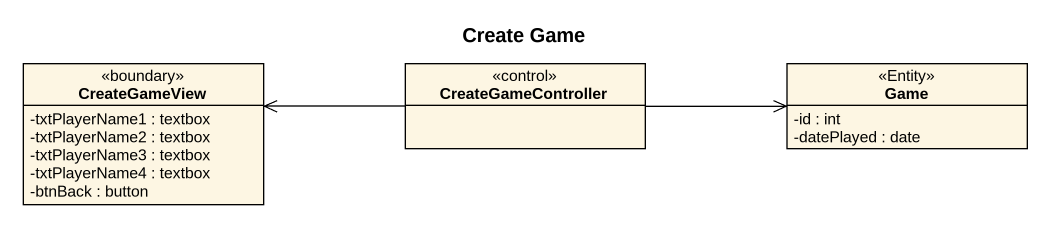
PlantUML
@startuml
title Create Game
hide circle
hide empty members
skinparam classAttributeIconSize 0
class CreateGameView <<boundary>> {
  -txtPlayerName1 : textbox
  -txtPlayerName2 : textbox
  -txtPlayerName3 : textbox
  -txtPlayerName4 : textbox
  -btnBack : button
}
class CreateGameController <<control>>
class Game <<Entity>> {
  -id : int
  -datePlayed : date
}
CreateGameController -left-> CreateGameView
CreateGameController -right-> Game
@enduml
